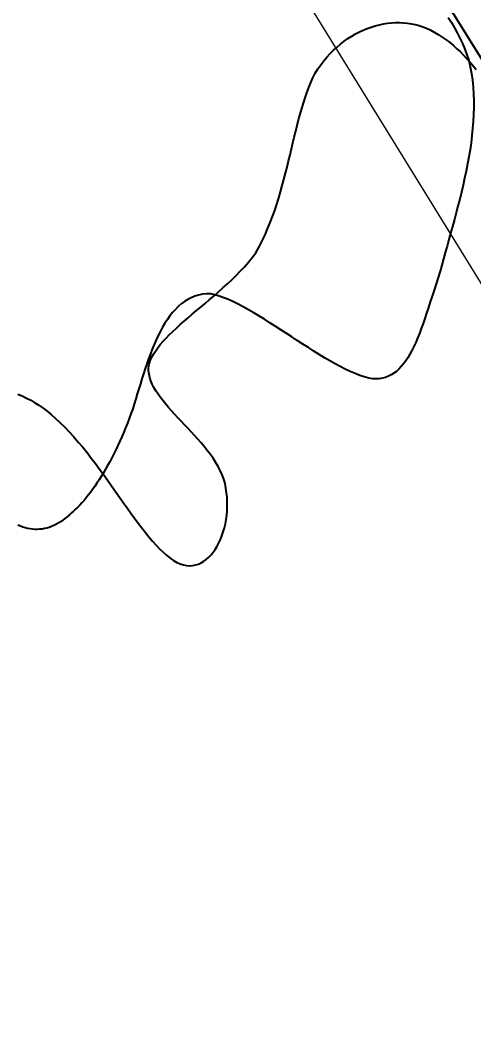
# Model space of a CAD drawing. Header units: metres. Extents: x 507606 to 508087, y 6966978 to 6967359.
# Drawn here: x 507862.545 to 507863.016, y 6967229.502 to 6967230.548 of the extents above; entities that cross this region are included whole.
import ezdxf

# ---------------------------------------------------------------- set-up
doc = ezdxf.new("R2010")
doc.units = ezdxf.units.M
for name, color, linetype in [('C_TEXT_3.5', 3, 'Continuous'), ('mga2020DR_UNLINED', 252, 'Continuous'), ('mga2020VEG_TREE', 252, 'Continuous')]:
    doc.layers.add(name, color=color, linetype=linetype)
doc.layers.add('D_UG_PIPES', color=142, linetype='EXIST_SWD', lineweight=0)
doc.styles.add('ISOITALIC', font='ISOCP.shx', dxfattribs={"width": 0.8, "oblique": 30})
doc.styles.get("Standard").update_dxf_attribs({"font": 'ARIALN.TTF'})
doc.linetypes.add('EXIST_SWD', pattern='A,5,-2.5,5,-2,["SWD",Standard,S=2.5,R=0,X=0,Y=-1.25],-8,5,-2.5,5,-2.5', length=37.5)

# ---------------------------------------------------------------- blocks, each defined once
blk = doc.blocks.new('BAC V TREE')
for p, q in [((-4.308, 16.0178), (-4.2817, 16.0301)), ((-4.2817, 16.0301), (-4.2552, 16.041)), ((-4.2552, 16.041), (-4.2284, 16.0507)), ((-4.2284, 16.0507), (-4.2015, 16.059)), ((-4.2015, 16.059), (-4.1745, 16.066)), ((-4.1745, 16.066), (-4.1474, 16.0716)), ((-4.1474, 16.0716), (-4.1203, 16.0759)), ((-4.1203, 16.0759), (-4.0933, 16.0788)), ((-4.0933, 16.0788), (-4.0663, 16.0803)), ((-4.0663, 16.0803), (-4.0394, 16.0805)), ((-4.0394, 16.0805), (-4.0128, 16.0793)), ((-4.0128, 16.0793), (-3.9864, 16.0768)), ((-3.9864, 16.0768), (-3.9602, 16.0728)), ((-3.9602, 16.0728), (-3.9344, 16.0674)), ((-3.9344, 16.0674), (-3.9089, 16.0606)), ((-3.9089, 16.0606), (-3.8839, 16.0524)), ((-3.8839, 16.0524), (-3.8594, 16.0428)), ((-3.8594, 16.0428), (-3.8353, 16.0317)), ((-3.8353, 16.0317), (-3.8072, 16.0167)), ((-4.4338, 15.937), (-4.4095, 15.9557)), ((-4.4095, 15.9557), (-4.3848, 15.9731)), ((-4.3848, 15.9731), (-4.3596, 15.9893)), ((-4.3596, 15.9893), (-4.3339, 16.0042)), ((-4.3339, 16.0042), (-4.308, 16.0178)), ((-3.8072, 16.0167), (-3.7799, 16.0006)), ((-3.7799, 16.0006), (-3.7535, 15.9835)), ((-3.7535, 15.9835), (-3.7279, 15.9653)), ((-3.7279, 15.9653), (-3.7031, 15.9463)), ((-4.5031, 15.8731), (-4.4806, 15.8957)), ((-4.4806, 15.8957), (-4.4575, 15.9169)), ((-4.4575, 15.9169), (-4.4338, 15.937)), ((-3.7031, 15.9463), (-3.679, 15.9263)), ((-3.679, 15.9263), (-3.6555, 15.9055)), ((-3.6555, 15.9055), (-3.6327, 15.8839)), ((-3.6327, 15.8839), (-3.6105, 15.8616)), ((-4.5661, 15.7981), (-4.5459, 15.8244)), ((-4.5459, 15.8244), (-4.5249, 15.8494)), ((-4.5249, 15.8494), (-4.5031, 15.8731)), ((-3.6105, 15.8616), (-3.5887, 15.8386)), ((-3.5887, 15.8386), (-3.5675, 15.8151)), ((-4.604, 15.742), (-4.5855, 15.7706)), ((-4.5855, 15.7706), (-4.5661, 15.7981)), ((-3.5675, 15.8151), (-3.5466, 15.7909)), ((-3.5466, 15.7909), (-3.5261, 15.7663)), ((-4.6333, 15.6785), (-4.6191, 15.7107)), ((-4.6191, 15.7107), (-4.604, 15.742)), ((-4.6593, 15.6114), (-4.6467, 15.6454)), ((-4.6467, 15.6454), (-4.6333, 15.6785)), ((-4.6827, 15.5412), (-4.6713, 15.5767)), ((-4.6713, 15.5767), (-4.6593, 15.6114)), ((-4.7041, 15.468), (-4.6937, 15.5049)), ((-4.6937, 15.5049), (-4.6827, 15.5412)), ((-4.7241, 15.3924), (-4.7143, 15.4305)), ((-4.7143, 15.4305), (-4.7041, 15.468)), ((-4.7433, 15.3147), (-4.7337, 15.3538)), ((-4.7337, 15.3538), (-4.7241, 15.3924)), ((-4.7527, 15.2751), (-4.7433, 15.3147)), ((-4.7718, 15.1949), (-4.7622, 15.2352)), ((-4.7622, 15.2352), (-4.7527, 15.2751)), ((-4.7915, 15.1134), (-4.7815, 15.1543)), ((-4.7815, 15.1543), (-4.7718, 15.1949)), ((-4.8018, 15.0724), (-4.7915, 15.1134)), ((-4.8238, 14.9898), (-4.8126, 15.0311)), ((-4.8126, 15.0311), (-4.8018, 15.0724)), ((-4.8479, 14.9069), (-4.8355, 14.9484)), ((-4.8355, 14.9484), (-4.8238, 14.9898)), ((-4.861, 14.8655), (-4.8479, 14.9069)), ((-4.8895, 14.7828), (-4.8748, 14.8241)), ((-4.8748, 14.8241), (-4.861, 14.8655)), ((-4.9218, 14.7008), (-4.9051, 14.7417)), ((-4.9051, 14.7417), (-4.8895, 14.7828)), ((-4.9395, 14.6602), (-4.9218, 14.7008)), ((-4.9784, 14.5798), (-4.9583, 14.6198)), ((-4.9583, 14.6198), (-4.9395, 14.6602)), ((-5.0247, 14.5083), (-4.9998, 14.5401)), ((-4.9998, 14.5401), (-4.9784, 14.5798)), ((-5.0773, 14.4468), (-5.0506, 14.4772)), ((-5.0506, 14.4772), (-5.0247, 14.5083)), ((-5.1331, 14.3881), (-5.1049, 14.4171)), ((-5.1049, 14.4171), (-5.0773, 14.4468)), ((-5.1911, 14.3321), (-5.1619, 14.3598)), ((-5.1619, 14.3598), (-5.1331, 14.3881)), ((-5.28, 14.2523), (-5.2503, 14.2784)), ((-5.2503, 14.2784), (-5.2206, 14.305)), ((-5.2206, 14.305), (-5.1911, 14.3321)), ((-5.3687, 14.177), (-5.3394, 14.2017)), ((-5.3394, 14.2017), (-5.3098, 14.2268)), ((-5.3098, 14.2268), (-5.28, 14.2523)), ((-5.4261, 14.1289), (-5.3976, 14.1528)), ((-5.3976, 14.1528), (-5.3687, 14.177)), ((-5.5073, 14.0593), (-5.481, 14.0822)), ((-5.481, 14.0822), (-5.4539, 14.1054)), ((-5.4539, 14.1054), (-5.4261, 14.1289)), ((-5.5798, 13.9919), (-5.5568, 14.0142)), ((-5.5568, 14.0142), (-5.5326, 14.0366)), ((-5.5326, 14.0366), (-5.5073, 14.0593)), ((-5.6406, 13.9261), (-5.6218, 13.9479)), ((-5.6218, 13.9479), (-5.6015, 13.9698)), ((-5.6015, 13.9698), (-5.5798, 13.9919)), ((-5.6864, 13.8609), (-5.673, 13.8826)), ((-5.673, 13.8826), (-5.6576, 13.9043)), ((-5.6576, 13.9043), (-5.6406, 13.9261)), ((-5.7142, 13.7956), (-5.7071, 13.8174)), ((-5.7071, 13.8174), (-5.6978, 13.8392)), ((-5.6978, 13.8392), (-5.6864, 13.8609)), ((-5.7189, 13.7736), (-5.7142, 13.7956)), ((-5.7183, 13.7508), (-5.7189, 13.7736)), ((-5.7154, 13.728), (-5.7183, 13.7508)), ((-5.7101, 13.7055), (-5.7154, 13.728)), ((-5.7028, 13.683), (-5.7101, 13.7055)), ((-5.6934, 13.6606), (-5.7028, 13.683)), ((-5.6822, 13.6383), (-5.6934, 13.6606)), ((-5.6693, 13.616), (-5.6822, 13.6383)), ((-5.6549, 13.5937), (-5.6693, 13.616)), ((-6.5924, 13.5944), (-6.5638, 13.5818)), ((-6.5638, 13.5818), (-6.5354, 13.568)), ((-6.5354, 13.568), (-6.5072, 13.5531)), ((-6.5072, 13.5531), (-6.4793, 13.537)), ((-6.4793, 13.537), (-6.4516, 13.5194)), ((-5.639, 13.5714), (-5.6549, 13.5937)), ((-5.6218, 13.549), (-5.639, 13.5714)), ((-5.6035, 13.5266), (-5.6218, 13.549)), ((-6.4516, 13.5194), (-6.4242, 13.5005)), ((-6.4242, 13.5005), (-6.3969, 13.48)), ((-6.3969, 13.48), (-6.3699, 13.4579)), ((-5.5842, 13.5041), (-5.6035, 13.5266)), ((-5.5641, 13.4814), (-5.5842, 13.5041)), ((-5.5432, 13.4587), (-5.5641, 13.4814)), ((-6.3699, 13.4579), (-6.3432, 13.4342)), ((-6.3432, 13.4342), (-6.3112, 13.4046)), ((-6.3112, 13.4046), (-6.2798, 13.3736)), ((-5.5217, 13.4357), (-5.5432, 13.4587)), ((-5.4998, 13.4126), (-5.5217, 13.4357)), ((-5.4776, 13.3893), (-5.4998, 13.4126)), ((-6.2798, 13.3736), (-6.2489, 13.3414)), ((-6.2489, 13.3414), (-6.2185, 13.3081)), ((-5.4552, 13.3657), (-5.4776, 13.3893)), ((-5.4329, 13.3418), (-5.4552, 13.3657)), ((-5.4106, 13.3177), (-5.4329, 13.3418)), ((-6.2185, 13.3081), (-6.1886, 13.2738)), ((-6.1886, 13.2738), (-6.1592, 13.2387)), ((-5.3886, 13.2933), (-5.4106, 13.3177)), ((-5.367, 13.2685), (-5.3886, 13.2933)), ((-5.3459, 13.2433), (-5.367, 13.2685)), ((-6.1592, 13.2387), (-6.1303, 13.2028)), ((-6.1303, 13.2028), (-6.1018, 13.1664)), ((-5.3256, 13.2177), (-5.3459, 13.2433)), ((-5.306, 13.1918), (-5.3256, 13.2177)), ((-5.2874, 13.1654), (-5.306, 13.1918)), ((-6.1018, 13.1664), (-6.0738, 13.1295)), ((-6.0738, 13.1295), (-6.0461, 13.0923)), ((-5.27, 13.1385), (-5.2874, 13.1654)), ((-5.2537, 13.1111), (-5.27, 13.1385)), ((-6.0461, 13.0923), (-6.0188, 13.0548)), ((-5.2389, 13.0833), (-5.2537, 13.1111)), ((-5.2256, 13.0549), (-5.2389, 13.0833)), ((-6.0188, 13.0548), (-5.992, 13.0174)), ((-5.992, 13.0174), (-5.9654, 12.9799)), ((-5.2139, 13.0259), (-5.2256, 13.0549)), ((-5.2064, 12.9956), (-5.2139, 13.0259)), ((-5.2005, 12.9652), (-5.2064, 12.9956)), ((-5.9654, 12.9799), (-5.9392, 12.9427)), ((-5.9392, 12.9427), (-5.9134, 12.9058)), ((-5.1961, 12.9346), (-5.2005, 12.9652)), ((-5.1932, 12.904), (-5.1961, 12.9346)), ((-5.9134, 12.9058), (-5.8878, 12.8694)), ((-5.8878, 12.8694), (-5.8625, 12.8336)), ((-5.1918, 12.8736), (-5.1932, 12.904)), ((-5.1917, 12.8434), (-5.1918, 12.8736)), ((-5.8625, 12.8336), (-5.8375, 12.7985)), ((-5.8375, 12.7985), (-5.8127, 12.7642)), ((-5.1957, 12.784), (-5.193, 12.8135)), ((-5.193, 12.8135), (-5.1917, 12.8434)), ((-5.8127, 12.7642), (-5.7882, 12.7309)), ((-5.7882, 12.7309), (-5.7638, 12.6988)), ((-5.2112, 12.6992), (-5.2048, 12.7268)), ((-5.2048, 12.7268), (-5.1996, 12.7551)), ((-5.1996, 12.7551), (-5.1957, 12.784)), ((-5.7638, 12.6988), (-5.7397, 12.6679)), ((-5.7397, 12.6679), (-5.7157, 12.6383)), ((-5.2274, 12.6468), (-5.2187, 12.6726)), ((-5.2187, 12.6726), (-5.2112, 12.6992)), ((-5.7157, 12.6383), (-5.6919, 12.6103)), ((-5.6919, 12.6103), (-5.6683, 12.5839)), ((-5.2597, 12.5764), (-5.2479, 12.5986)), ((-5.2479, 12.5986), (-5.2372, 12.6221)), ((-5.2372, 12.6221), (-5.2274, 12.6468)), ((-5.6683, 12.5839), (-5.6448, 12.5593)), ((-5.6448, 12.5593), (-5.6213, 12.5366)), ((-5.6213, 12.5366), (-5.598, 12.5159)), ((-5.316, 12.5023), (-5.3007, 12.5184)), ((-5.3007, 12.5184), (-5.2861, 12.5362)), ((-5.2861, 12.5362), (-5.2725, 12.5555)), ((-5.2725, 12.5555), (-5.2597, 12.5764)), ((-5.598, 12.5159), (-5.5748, 12.4974)), ((-5.5748, 12.4974), (-5.5515, 12.4812)), ((-5.5515, 12.4812), (-5.5284, 12.4674)), ((-5.5284, 12.4674), (-5.5065, 12.4579)), ((-5.5065, 12.4579), (-5.4851, 12.4512)), ((-5.4851, 12.4512), (-5.4641, 12.4473)), ((-5.4039, 12.451), (-5.385, 12.457)), ((-5.385, 12.457), (-5.3667, 12.4653)), ((-5.3667, 12.4653), (-5.3491, 12.4756)), ((-5.3491, 12.4756), (-5.3322, 12.488)), ((-5.3322, 12.488), (-5.316, 12.5023)), ((-5.4641, 12.4473), (-5.4435, 12.446)), ((-5.4435, 12.446), (-5.4234, 12.4473)), ((-5.4234, 12.4473), (-5.4039, 12.451)), ((12.3744, -9.0551), (12.395, -9.0884)), ((12.395, -9.0884), (12.4149, -9.1223)), ((12.4149, -9.1223), (12.4339, -9.157)), ((12.4339, -9.157), (12.4518, -9.1924)), ((12.4518, -9.1924), (12.4687, -9.2285)), ((12.4687, -9.2285), (12.4842, -9.2654)), ((12.4842, -9.2654), (12.4983, -9.3031)), ((12.4983, -9.3031), (12.5109, -9.3415)), ((12.5109, -9.3415), (12.5209, -9.3852)), ((12.5209, -9.3852), (12.529, -9.4294)), ((12.529, -9.4294), (12.5354, -9.4741)), ((12.5354, -9.4741), (12.5401, -9.5193)), ((12.5401, -9.5193), (12.5432, -9.5649)), ((12.5432, -9.5649), (12.5448, -9.6109)), ((12.5448, -9.6109), (12.5449, -9.6572)), ((12.5449, -9.6572), (12.5436, -9.7038)), ((12.5411, -9.7506), (12.5373, -9.7977)), ((12.5436, -9.7038), (12.5411, -9.7506)), ((12.5373, -9.7977), (12.5324, -9.8448)), ((12.5265, -9.8921), (12.5196, -9.9395)), ((12.5324, -9.8448), (12.5265, -9.8921)), ((12.5196, -9.9395), (12.5118, -9.9869)), ((12.5118, -9.9869), (12.5032, -10.0342)), ((12.4939, -10.0815), (12.4839, -10.1286)), ((12.5032, -10.0342), (12.4939, -10.0815)), ((12.4839, -10.1286), (12.4734, -10.1756)), ((12.4623, -10.2224), (12.4509, -10.269)), ((12.4734, -10.1756), (12.4623, -10.2224)), ((12.4509, -10.269), (12.4391, -10.3152)), ((12.427, -10.3611), (12.4148, -10.4067)), ((12.4391, -10.3152), (12.427, -10.3611)), ((12.4148, -10.4067), (12.4025, -10.4518)), ((12.3902, -10.4964), (12.3779, -10.5405)), ((12.4025, -10.4518), (12.3902, -10.4964)), ((12.3779, -10.5405), (12.3658, -10.5841)), ((12.3539, -10.627), (12.3423, -10.6694)), ((12.3658, -10.5841), (12.3539, -10.627)), ((12.3423, -10.6694), (12.331, -10.711)), ((12.3203, -10.7518), (12.3063, -10.7949)), ((12.331, -10.711), (12.3203, -10.7518)), ((12.3063, -10.7949), (12.2928, -10.837)), ((10.7849, -10.9023), (10.7565, -10.9031)), ((10.8131, -10.9091), (10.7849, -10.9023)), ((12.2796, -10.8781), (12.2667, -10.9183)), ((12.2928, -10.837), (12.2796, -10.8781)), ((10.609, -10.9555), (10.5879, -10.9713)), ((10.631, -10.9416), (10.609, -10.9555)), ((10.654, -10.9296), (10.631, -10.9416)), ((10.6781, -10.9197), (10.654, -10.9296)), ((10.7031, -10.9119), (10.6781, -10.9197)), ((10.7292, -10.9063), (10.7031, -10.9119)), ((10.7565, -10.9031), (10.7292, -10.9063)), ((10.8425, -10.9182), (10.8131, -10.9091)), ((10.8728, -10.9293), (10.8425, -10.9182)), ((10.9041, -10.9422), (10.8728, -10.9293)), ((10.9363, -10.9569), (10.9041, -10.9422)), ((10.9693, -10.9733), (10.9363, -10.9569)), ((12.2541, -10.9575), (12.2417, -10.9955)), ((12.2667, -10.9183), (12.2541, -10.9575)), ((10.5298, -11.0291), (10.5121, -11.0514)), ((10.5483, -11.0082), (10.5298, -11.0291)), ((10.5677, -10.9889), (10.5483, -11.0082)), ((10.5879, -10.9713), (10.5677, -10.9889)), ((11.003, -10.991), (10.9693, -10.9733)), ((11.0373, -11.0101), (11.003, -10.991)), ((11.0723, -11.0303), (11.0373, -11.0101)), ((11.1078, -11.0515), (11.0723, -11.0303)), ((12.2295, -11.0325), (12.2174, -11.0683)), ((12.2417, -10.9955), (12.2295, -11.0325)), ((10.4787, -11.1003), (10.4631, -11.1266)), ((10.495, -11.0752), (10.4787, -11.1003)), ((10.5121, -11.0514), (10.495, -11.0752)), ((11.1437, -11.0736), (11.1078, -11.0515)), ((11.1799, -11.0963), (11.1437, -11.0736)), ((11.2165, -11.1197), (11.1799, -11.0963)), ((12.2053, -11.1028), (12.1931, -11.1362)), ((12.2174, -11.0683), (12.2053, -11.1028)), ((10.4481, -11.1541), (10.4337, -11.1826)), ((10.4631, -11.1266), (10.4481, -11.1541)), ((11.2533, -11.1434), (11.2165, -11.1197)), ((11.2902, -11.1674), (11.2533, -11.1434)), ((11.3272, -11.1916), (11.2902, -11.1674)), ((12.181, -11.1682), (12.1687, -11.1989)), ((12.1931, -11.1362), (12.181, -11.1682)), ((10.4199, -11.2121), (10.4066, -11.2424)), ((10.4337, -11.1826), (10.4199, -11.2121)), ((11.3643, -11.2157), (11.3272, -11.1916)), ((11.4012, -11.2396), (11.3643, -11.2157)), ((12.1562, -11.2282), (12.1435, -11.256)), ((12.1687, -11.1989), (12.1562, -11.2282)), ((10.3813, -11.3053), (10.3694, -11.3377)), ((10.3937, -11.2735), (10.3813, -11.3053)), ((10.4066, -11.2424), (10.3937, -11.2735)), ((11.438, -11.2633), (11.4012, -11.2396)), ((11.4746, -11.2864), (11.438, -11.2633)), ((11.5109, -11.3089), (11.4746, -11.2864)), ((12.1306, -11.2824), (12.1173, -11.3073)), ((12.1435, -11.256), (12.1306, -11.2824)), ((10.3578, -11.3706), (10.3465, -11.4039)), ((10.3694, -11.3377), (10.3578, -11.3706)), ((11.5468, -11.3307), (11.5109, -11.3089)), ((11.5823, -11.3515), (11.5468, -11.3307)), ((11.6173, -11.3713), (11.5823, -11.3515)), ((11.6517, -11.3899), (11.6173, -11.3713)), ((12.0749, -11.3723), (12.0598, -11.3906)), ((12.0895, -11.3523), (12.0749, -11.3723)), ((12.1036, -11.3306), (12.0895, -11.3523)), ((12.1173, -11.3073), (12.1036, -11.3306)), ((10.3355, -11.4375), (10.3248, -11.4713)), ((10.3465, -11.4039), (10.3355, -11.4375)), ((11.6855, -11.4071), (11.6517, -11.3899)), ((11.7186, -11.4228), (11.6855, -11.4071)), ((11.7508, -11.4369), (11.7186, -11.4228)), ((11.7822, -11.4492), (11.7508, -11.4369)), ((12.0106, -11.435), (11.9927, -11.4462)), ((12.0277, -11.4221), (12.0106, -11.435)), ((12.0441, -11.4072), (12.0277, -11.4221)), ((12.0598, -11.3906), (12.0441, -11.4072)), ((10.3143, -11.5052), (10.304, -11.5393)), ((10.3248, -11.4713), (10.3143, -11.5052)), ((11.8126, -11.4595), (11.7822, -11.4492)), ((11.842, -11.4677), (11.8126, -11.4595)), ((11.8667, -11.471), (11.842, -11.4677)), ((11.8902, -11.472), (11.8667, -11.471)), ((11.9126, -11.471), (11.8902, -11.472)), ((11.9341, -11.4678), (11.9126, -11.471)), ((11.9545, -11.4626), (11.9341, -11.4678)), ((11.974, -11.4553), (11.9545, -11.4626)), ((11.9927, -11.4462), (11.974, -11.4553)), ((10.2939, -11.5732), (10.2838, -11.607)), ((10.304, -11.5393), (10.2939, -11.5732)), ((10.2739, -11.6406), (10.2628, -11.6733)), ((10.2838, -11.607), (10.2739, -11.6406)), ((10.2515, -11.7056), (10.2398, -11.7374)), ((10.2628, -11.6733), (10.2515, -11.7056)), ((10.2278, -11.7687), (10.2155, -11.7996)), ((10.2398, -11.7374), (10.2278, -11.7687)), ((10.203, -11.83), (10.1902, -11.8598)), ((10.2155, -11.7996), (10.203, -11.83)), ((10.1772, -11.8892), (10.1639, -11.9179)), ((10.1902, -11.8598), (10.1772, -11.8892)), ((10.1369, -11.9737), (10.1231, -12.0006)), ((10.1505, -11.9461), (10.1369, -11.9737)), ((10.1639, -11.9179), (10.1505, -11.9461)), ((10.1092, -12.0269), (10.0952, -12.0526)), ((10.1231, -12.0006), (10.1092, -12.0269)), ((10.0667, -12.1019), (10.0524, -12.1254)), ((10.081, -12.0776), (10.0667, -12.1019)), ((10.0952, -12.0526), (10.081, -12.0776)), ((10.0236, -12.1703), (10.0092, -12.1916)), ((10.038, -12.1483), (10.0236, -12.1703)), ((10.0524, -12.1254), (10.038, -12.1483)), ((9.9803, -12.2318), (9.9659, -12.2507)), ((9.9947, -12.2121), (9.9803, -12.2318)), ((10.0092, -12.1916), (9.9947, -12.2121)), ((9.9231, -12.302), (9.909, -12.3173)), ((9.9373, -12.2858), (9.9231, -12.302)), ((9.9516, -12.2687), (9.9373, -12.2858)), ((9.9659, -12.2507), (9.9516, -12.2687)), ((9.8394, -12.3828), (9.8247, -12.3956)), ((9.8539, -12.369), (9.8394, -12.3828)), ((9.8675, -12.3576), (9.8539, -12.369)), ((9.8811, -12.3451), (9.8675, -12.3576)), ((9.895, -12.3317), (9.8811, -12.3451)), ((9.909, -12.3173), (9.895, -12.3317)), ((9.7497, -12.4464), (9.7343, -12.4539)), ((9.7649, -12.4381), (9.7497, -12.4464)), ((9.78, -12.4288), (9.7649, -12.4381)), ((9.795, -12.4187), (9.78, -12.4288)), ((9.8099, -12.4076), (9.795, -12.4187)), ((9.8247, -12.3956), (9.8099, -12.4076)), ((9.5114, -12.4586), (9.4951, -12.4517)), ((9.5277, -12.4645), (9.5114, -12.4586)), ((9.544, -12.4695), (9.5277, -12.4645)), ((9.5602, -12.4735), (9.544, -12.4695)), ((9.5764, -12.4765), (9.5602, -12.4735)), ((9.5925, -12.4785), (9.5764, -12.4765)), ((9.6086, -12.4796), (9.5925, -12.4785)), ((9.6246, -12.4797), (9.6086, -12.4796)), ((9.6405, -12.4788), (9.6246, -12.4797)), ((9.6563, -12.477), (9.6405, -12.4788)), ((9.6721, -12.4742), (9.6563, -12.477)), ((9.6878, -12.4706), (9.6721, -12.4742)), ((9.7034, -12.4659), (9.6878, -12.4706)), ((9.7189, -12.4604), (9.7034, -12.4659)), ((9.7343, -12.4539), (9.7189, -12.4604))]:
    blk.add_line(p, q)
blk = doc.blocks.new('XE_SURVEY')
at = {"layer": 'D_UG_PIPES', "flags": 128}
blk.add_lwpolyline([(507842.3937, 6967264.9422), (507846.8997, 6967256.5292), (507852.4347, 6967247.3932), (507858.0127, 6967238.3992), (507863.2877, 6967229.8462), (507868.2957, 6967221.8542), (507873.3667, 6967213.7292), (507878.9367, 6967204.3902), (507884.1827, 6967195.8602)], dxfattribs=at)
at = {"layer": 'mga2020DR_UNLINED'}
blk.add_polyline3d([(507890.6991, 6967200.5784, 5.3095), (507917.0056, 6967158.5361, 4.9247), (507917.0056, 6967158.5361, 4.9247), (507919.1786, 6967155.6551, 5.2167), (507918.4585, 6967152.3996, 5.0857), (507916.7436, 6967150.4757, 5.0478), (507914.1248, 6967149.5917, 5.1406), (507910.8669, 6967152.9771, 4.9437), (507908.1175, 6967156.5123, 5.0083), (507905.2456, 6967161.0117, 5.0172), (507902.2408, 6967166.0224, 4.9259), (507891.2965, 6967183.6766, 5.032), (507882.5668, 6967198.5479, 5.0826), (507872.8027, 6967214.6146, 5.104), (507866.3706, 6967225.1018, 4.915), (507858.6914, 6967237.5078, 5.0093), (507849.5586, 6967251.6025, 5.1308), (507842.9819, 6967261.7158, 5.1781), (507840.465, 6967268.6714, 4.7001)], dxfattribs=at)
at = {"layer": 'mga2020VEG_TREE', "xscale": 0.1554417355589352, "yscale": 0.1554417355589352, "zscale": 0.1554417355589352, "rotation": 0.001583333339407246}
for p in [(507861.0663, 6967231.9582, 5.1767), (507863.5671, 6967228.046, 5.1774)]:
    blk.add_blockref('BAC V TREE', p, dxfattribs=at)
blk = doc.blocks.new('XE_CONTOURS EXIST_1')
at = {"layer": 'C_TEXT_3.5', "color": 3, "linetype": 'Continuous', "lineweight": -3, "insert": (507860.6847, 6967232.6461, 5), "char_height": 2, "width": 3.254983, "attachment_point": 5, "rotation": 288.858, "style": 'ISOITALIC', "bg_fill": 3, "box_fill_scale": 1.3175, "bg_fill_color": 256, "bg_fill_true_color": 13158600, "bg_fill_transparency": 0}
blk.add_mtext('{\\C252;5.0}', dxfattribs=at)

msp = doc.modelspace()

# ---------------------------------------------------------------- block references
msp.add_blockref('XE_SURVEY', (0, 0))

# ---------------------------------------------------------------- next in the draw order: block references
msp.add_blockref('XE_CONTOURS EXIST_1', (0, 0))

doc.saveas('drawing.dxf')
